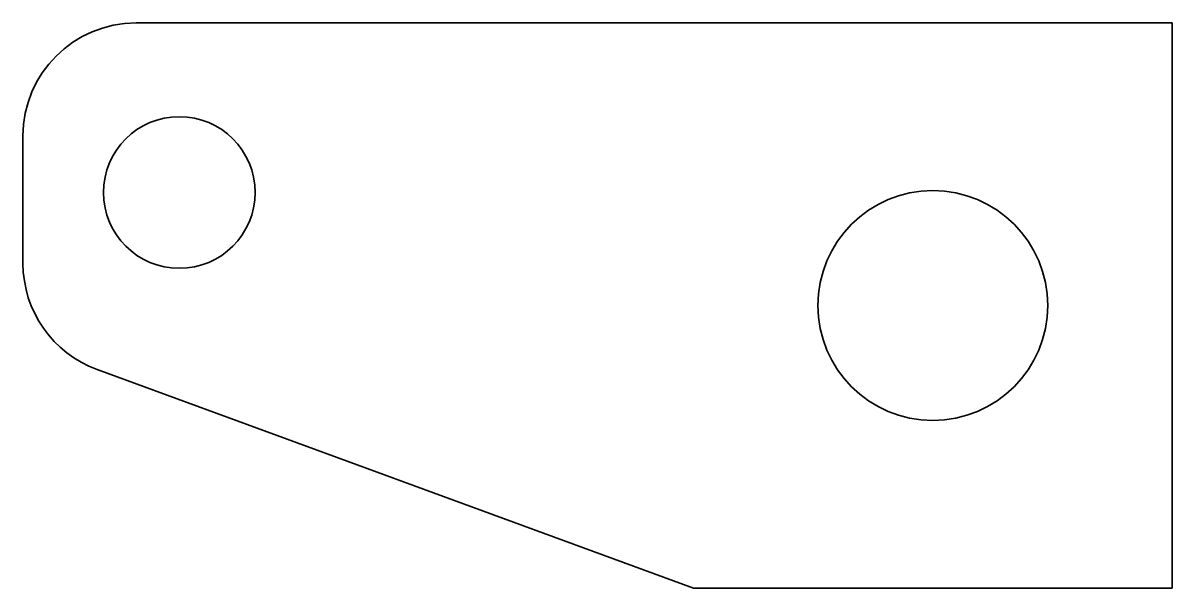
# Model space of a CAD drawing. Header units: inches. Extents: x 0 to 61, y 0 to 30.
import ezdxf

# ---------------------------------------------------------------- set-up
doc = ezdxf.new("R2010")
doc.units = ezdxf.units.IN
doc.header["$MEASUREMENT"] = 0
doc.layers.add('SIMUMAK Visible (ISO)', color=7, linetype='Continuous', lineweight=35)

# ---------------------------------------------------------------- blocks, each defined once
blk = doc.blocks.new('P-BTC-V003-CBTC001_Sheet_3_P-BTC-V003-CBTC001')
at = {"layer": 'SIMUMAK Visible (ISO)'}
for p, q in [((-24.5, 15), (30.5, 15)), ((30.5, 15), (30.5, -15)), ((-30.5, 9), (-30.5, 2.232)), ((5.1, -15), (-26.564, -3.402)), ((30.5, -15), (5.1, -15))]:
    blk.add_line(p, q, dxfattribs=at)
for centre, radius in [((-22.2, 6), 4.025), ((17.8, 0), 6.1)]:
    blk.add_circle(centre, radius, dxfattribs=at)
at = {"layer": 'SIMUMAK Visible (ISO)', "extrusion": (0, 0, -1)}
for centre, start, end in [((24.5, 9), 360, 90), ((24.5, 2.232), 290.1178, 360)]:
    blk.add_arc(centre, 6, start, end, dxfattribs=at)

msp = doc.modelspace()

# ---------------------------------------------------------------- block references
msp.add_blockref('P-BTC-V003-CBTC001_Sheet_3_P-BTC-V003-CBTC001', (30.5, 15))

doc.saveas('drawing.dxf')
